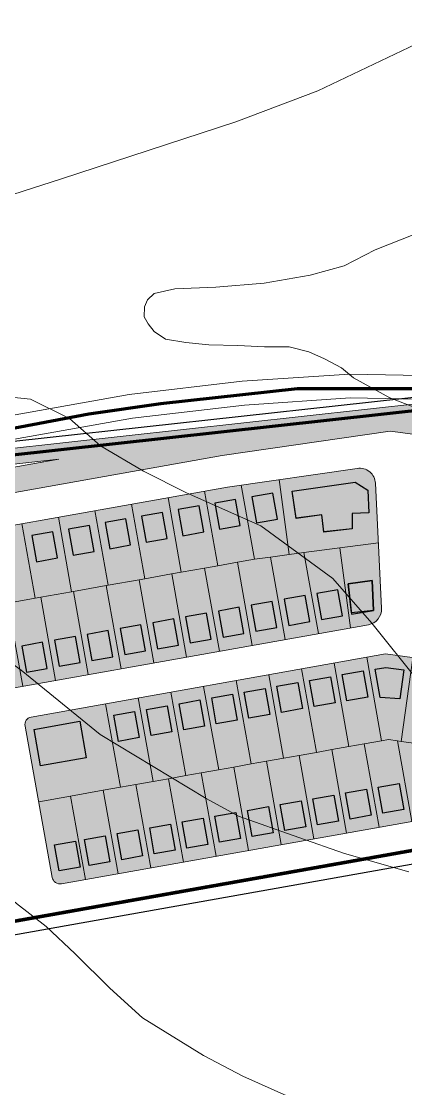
# Model space of a CAD drawing. Header units: metres. Extents: x 783184 to 1587399, y 282652 to 580595.
# Drawn here: x 785953.2 to 786098.1, y 289408.8 to 289811.7 of the extents above; entities that cross this region are included whole.
import ezdxf

# ---------------------------------------------------------------- set-up
doc = ezdxf.new("R2010")
doc.units = ezdxf.units.M
doc.header["$LTSCALE"] = 0.5
doc.linetypes.add('CACHE', pattern=[0.375, 0.25, -0.125])
for name, color, linetype in [('cladiri', 18, 'CONTINUOUS'), ('curbe  de nivelI', 7, 'CONTINUOUS'), ('drumuri extravilan', 7, 'CONTINUOUS'), ('institutii publice servicii', 20, 'CONTINUOUS'), ('Limita intravilan existent', 1, 'CONTINUOUS'), ('Limita intravilan propus', 5, 'CONTINUOUS'), ('locuinte si functiuni complementare', 51, 'CONTINUOUS'), ('proprietati extravilan', 7, 'CONTINUOUS'), ('spatii verzi', 90, 'CONTINUOUS'), ('strazi', 7, 'CONTINUOUS')]:
    doc.layers.add(name, color=color, linetype=linetype)
doc.layers.add('Limite proprietati', color=7, linetype='CONTINUOUS', lineweight=5)

msp = doc.modelspace()

# ---------------------------------------------------------------- hatches: boundary and pattern name
at = {"layer": 'cladiri', "linetype": 'ByBlock', "lineweight": 30}
h = msp.add_hatch(color=0, dxfattribs=at)
h.dxf.hatch_style = 1
h.paths.add_polyline_path([(786083.85911, 289634.7828), (786079.06664, 289637.81618), (786055.38521, 289634.40092), (786056.85318, 289624.22197), (786066.51964, 289625.39386), (786067.26947, 289619.06122), (786077.91195, 289620.12422), (786077.91195, 289625.94168), (786084.26956, 289626.24739)])
h = msp.add_hatch(color=0, dxfattribs=at)
h.dxf.hatch_style = 1
h.paths.add_polyline_path([(786048.05061, 289633.67444), (786040.17486, 289632.26993), (786041.9305, 289622.42525), (786049.80625, 289623.82976)])
h = msp.add_hatch(color=0, dxfattribs=at)
h.dxf.hatch_style = 1
h.paths.add_polyline_path([(786020.24716, 289628.80792), (786012.37142, 289627.40341), (786014.12706, 289617.55873), (786022.0028, 289618.96324)])
h = msp.add_hatch(color=0, dxfattribs=at)
h.dxf.hatch_style = 1
h.paths.add_polyline_path([(786034.02919, 289631.26876), (786026.15344, 289629.86425), (786027.90908, 289620.01957), (786035.78483, 289621.42408)])
h = msp.add_hatch(color=0, dxfattribs=at)
h.dxf.hatch_style = 1
h.paths.add_polyline_path([(786006.46324, 289626.35772), (785998.58749, 289624.95321), (786000.34313, 289615.10853), (786008.21888, 289616.51304)])
h = msp.add_hatch(color=0, dxfattribs=at)
h.dxf.hatch_style = 1
h.paths.add_polyline_path([(785978.89589, 289621.45451), (785971.02014, 289620.05), (785972.77578, 289610.20532), (785980.65153, 289611.60983)])
h = msp.add_hatch(color=0, dxfattribs=at)
h.dxf.hatch_style = 1
h.paths.add_polyline_path([(785992.68121, 289623.89688), (785984.80547, 289622.49237), (785986.56111, 289612.64769), (785994.43685, 289614.0522)])
h = msp.add_hatch(color=0, dxfattribs=at)
h.dxf.hatch_style = 1
h.paths.add_polyline_path([(785965.11431, 289618.99115), (785957.23857, 289617.58664), (785958.9942, 289607.74196), (785966.86995, 289609.14647)])
h = msp.add_hatch(color=0, dxfattribs=at)
h.dxf.hatch_style = 1
h.paths.add_polyline_path([(786085.50284, 289600.60048), (786076.42689, 289599.35948), (786077.71217, 289588.39534), (786086.04278, 289589.3719)])
h = msp.add_hatch(color=0, dxfattribs=at)
h.dxf.hatch_style = 1
h.paths.add_polyline_path([(786072.57881, 289597.15186), (786064.70307, 289595.74735), (786066.4587, 289585.90267), (786074.33445, 289587.30718)])
h = msp.add_hatch(color=0, dxfattribs=at)
h.dxf.hatch_style = 1
h.paths.add_polyline_path([(786047.77159, 289592.7281), (786039.89585, 289591.32359), (786041.65149, 289581.47891), (786049.52723, 289582.88342)])
h = msp.add_hatch(color=0, dxfattribs=at)
h.dxf.hatch_style = 1
h.paths.add_polyline_path([(786060.24761, 289594.95094), (786052.37187, 289593.54643), (786054.12751, 289583.70175), (786062.00325, 289585.10626)])
h = msp.add_hatch(color=0, dxfattribs=at)
h.dxf.hatch_style = 1
h.paths.add_polyline_path([(786023.03972, 289588.32166), (786015.16397, 289586.91715), (786016.91961, 289577.07247), (786024.79536, 289578.47698)])
h = msp.add_hatch(color=0, dxfattribs=at)
h.dxf.hatch_style = 1
h.paths.add_polyline_path([(786035.40011, 289590.52389), (786027.52437, 289589.11938), (786029.28001, 289579.2747), (786037.15575, 289580.67921)])
h = msp.add_hatch(color=0, dxfattribs=at)
h.dxf.hatch_style = 1
h.paths.add_polyline_path([(785998.31893, 289583.91719), (785990.44318, 289582.51268), (785992.19882, 289572.668), (786000.07456, 289574.07251)])
h = msp.add_hatch(color=0, dxfattribs=at)
h.dxf.hatch_style = 1
h.paths.add_polyline_path([(786010.67932, 289586.11942), (786002.80358, 289584.71491), (786004.55921, 289574.87023), (786012.43496, 289576.27474)])
h = msp.add_hatch(color=0, dxfattribs=at)
h.dxf.hatch_style = 1
h.paths.add_polyline_path([(785985.95853, 289581.71495), (785978.08279, 289580.31044), (785979.83842, 289570.46576), (785987.71417, 289571.87027)])
h = msp.add_hatch(color=0, dxfattribs=at)
h.dxf.hatch_style = 1
h.paths.add_polyline_path([(785961.23774, 289577.31048), (785953.36199, 289575.90597), (785955.11763, 289566.06129), (785962.99338, 289567.4658)])
h = msp.add_hatch(color=0, dxfattribs=at)
h.dxf.hatch_style = 1
h.paths.add_polyline_path([(785973.59813, 289579.51272), (785965.72239, 289578.10821), (785967.47803, 289568.26353), (785975.35377, 289569.66804)])
h = msp.add_hatch(color=0, dxfattribs=at)
h.dxf.hatch_style = 1
h.paths.add_polyline_path([(786097.50088, 289566.8931), (786090.61537, 289567.84156), (786086.63768, 289567.14004), (786088.52239, 289556.45346), (786095.99025, 289555.92643)])
h = msp.add_hatch(color=0, dxfattribs=at)
h.dxf.hatch_style = 1
h.paths.add_polyline_path([(786069.78436, 289564.30975), (786061.90838, 289562.90656), (786063.66237, 289553.06158), (786071.53835, 289554.46477)])
h = msp.add_hatch(color=0, dxfattribs=at)
h.dxf.hatch_style = 1
h.paths.add_polyline_path([(786082.09056, 289566.50233), (786074.21459, 289565.09914), (786075.96857, 289555.25416), (786083.84455, 289556.65735)])
h = msp.add_hatch(color=0, dxfattribs=at)
h.dxf.hatch_style = 1
h.paths.add_polyline_path([(786045.17196, 289559.92459), (786037.29598, 289558.5214), (786039.04997, 289548.67642), (786046.92595, 289550.07962)])
h = msp.add_hatch(color=0, dxfattribs=at)
h.dxf.hatch_style = 1
h.paths.add_polyline_path([(786057.47816, 289562.11717), (786049.60218, 289560.71398), (786051.35617, 289550.869), (786059.23215, 289552.2722)])
h = msp.add_hatch(color=0, dxfattribs=at)
h.dxf.hatch_style = 1
h.paths.add_polyline_path([(786020.55956, 289555.53943), (786012.68358, 289554.13624), (786014.43757, 289544.29127), (786022.31355, 289545.69446)])
h = msp.add_hatch(color=0, dxfattribs=at)
h.dxf.hatch_style = 1
h.paths.add_polyline_path([(786032.86576, 289557.73201), (786024.98978, 289556.32882), (786026.74377, 289546.48385), (786034.61975, 289547.88704)])
h = msp.add_hatch(color=0, dxfattribs=at)
h.dxf.hatch_style = 1
h.paths.add_polyline_path([(786008.25335, 289553.34685), (786000.37738, 289551.94366), (786002.13137, 289542.09869), (786010.00734, 289543.50188)])
h = msp.add_hatch(color=0, dxfattribs=at)
h.dxf.hatch_style = 1
h.paths.add_polyline_path([(785975.24733, 289547.49498), (785957.99561, 289544.45242), (785960.42935, 289530.65277), (785977.68107, 289533.69532)])
h = msp.add_hatch(color=0, dxfattribs=at)
h.dxf.hatch_style = 1
h.paths.add_polyline_path([(785995.94715, 289551.15428), (785988.07117, 289549.75108), (785989.82516, 289539.90611), (785997.70114, 289541.3093)])
h = msp.add_hatch(color=0, dxfattribs=at)
h.dxf.hatch_style = 1
h.paths.add_polyline_path([(786095.64772, 289524.03966), (786087.77174, 289522.63647), (786089.52573, 289512.7915), (786097.40171, 289514.19469)])
h = msp.add_hatch(color=0, dxfattribs=at)
h.dxf.hatch_style = 1
h.paths.add_polyline_path([(786071.01669, 289519.65137), (786063.14071, 289518.24818), (786064.8947, 289508.40321), (786072.77068, 289509.8064)])
h = msp.add_hatch(color=0, dxfattribs=at)
h.dxf.hatch_style = 1
h.paths.add_polyline_path([(786083.3229, 289521.84386), (786075.44692, 289520.44067), (786077.20091, 289510.59569), (786085.07689, 289511.99889)])
h = msp.add_hatch(color=0, dxfattribs=at)
h.dxf.hatch_style = 1
h.paths.add_polyline_path([(786046.40426, 289515.2664), (786038.52828, 289513.86321), (786040.28227, 289504.01824), (786048.15825, 289505.42143)])
h = msp.add_hatch(color=0, dxfattribs=at)
h.dxf.hatch_style = 1
h.paths.add_polyline_path([(786058.71047, 289517.45889), (786050.83449, 289516.0557), (786052.58848, 289506.21072), (786060.46446, 289507.61391)])
h = msp.add_hatch(color=0, dxfattribs=at)
h.dxf.hatch_style = 1
h.paths.add_polyline_path([(786034.09804, 289513.07391), (786026.22206, 289511.67072), (786027.97605, 289501.82575), (786035.85203, 289503.22894)])
h = msp.add_hatch(color=0, dxfattribs=at)
h.dxf.hatch_style = 1
h.paths.add_polyline_path([(786009.48562, 289508.68894), (786001.60964, 289507.28575), (786003.36363, 289497.44078), (786011.23961, 289498.84397)])
h = msp.add_hatch(color=0, dxfattribs=at)
h.dxf.hatch_style = 1
h.paths.add_polyline_path([(786021.79183, 289510.88143), (786013.91585, 289509.47824), (786015.66984, 289499.63326), (786023.54582, 289501.03645)])
h = msp.add_hatch(color=0, dxfattribs=at)
h.dxf.hatch_style = 1
h.paths.add_polyline_path([(785984.87385, 289504.30026), (785976.99787, 289502.89706), (785978.75186, 289493.05209), (785986.62784, 289494.45528)])
h = msp.add_hatch(color=0, dxfattribs=at)
h.dxf.hatch_style = 1
h.paths.add_polyline_path([(785997.17946, 289506.49614), (785989.30348, 289505.09294), (785991.05747, 289495.24797), (785998.93345, 289496.65116)])
h = msp.add_hatch(color=0, dxfattribs=at)
h.dxf.hatch_style = 1
h.paths.add_polyline_path([(785973.59567, 289502.29475), (785965.71969, 289500.89156), (785967.47368, 289491.04659), (785975.34966, 289492.44978)])
at = {"layer": 'institutii publice servicii', "linetype": 'ByBlock', "lineweight": 5}
for points in [[(786086.74041, 289637.34015, 0.442188105), (786079.89107, 289642.9868), (786050.4179, 289638.73628), (786054.17768, 289610.42017), (786059.78174, 289611.1645), (786073.30999, 289612.96131), (786087.83393, 289614.89036)], [(785985.0103, 289554.10337), (785956.92852, 289549.10008, 0.468632647), (785954.71494, 289545.64929), (785959.79321, 289517.0973), (785971.79168, 289519.23837), (785984.09729, 289521.43425), (785990.62374, 289522.59706), (785990.63219, 289522.59856)]]:
    msp.add_hatch(color=1, dxfattribs=at).paths.add_polyline_path(points)
at = {"layer": 'locuinte si functiuni complementare', "linetype": 'ByBlock', "lineweight": 5}
msp.add_hatch(color=51, dxfattribs=at).paths.add_polyline_path([(786050.4179, 289638.73628), (786030.90825, 289635.92266), (785885.42056, 289610.00466), (785825.30049, 289552.73882, 0.743310064), (785832.22141, 289539.07016), (785893.38134, 289549.96694), (786084.09877, 289583.9468, 0.377301904), (786089.03923, 289590.14569), (786087.83393, 289614.89036), (786073.30999, 289612.96131), (786059.78174, 289611.1645), (786054.17768, 289610.42017)])
h = msp.add_hatch(color=51, dxfattribs=at)
h.paths.add_polyline_path([(786241.04337, 289550.2197), (786215.61224, 289555.67078), (786090.52008, 289572.9019), (785985.0103, 289554.10337), (785990.63219, 289522.59856), (785996.40322, 289523.62838), (786002.92904, 289524.79468), (786008.70824, 289525.82755), (786015.23406, 289526.99386), (786021.0164, 289528.00912), (786027.54285, 289529.17193), (786033.31973, 289530.21776), (786039.84588, 289531.38232), (786045.62534, 289532.41364), (786052.15431, 289533.56238), (786057.93405, 289534.59215), (786064.46051, 289535.75496), (786070.23656, 289536.80539), (786076.76671, 289537.94754), (786082.54644, 289538.97731), (786089.07292, 289540.14012), (786091.61673, 289540.59335), (786095.0898, 289540.11494), (786096.48465, 289539.92281), (786108.937, 289538.20753), (786121.34986, 289536.49769), (786123.51525, 289536.19941), (786133.78246, 289534.78513), (786140.17612, 289533.90442), (786146.21507, 289533.07257), (786158.64767, 289531.36001), (786171.08027, 289529.64746), (786177.57385, 289528.75298), (786183.51288, 289527.9349), (786194.58415, 289526.40986), (786240.49417, 289534.58542, 0.808190831)])
h.paths.add_polyline_path([(786194.58415, 289526.40986), (786183.51288, 289527.9349), (786177.57385, 289528.75298), (786171.08027, 289529.64746), (786158.64767, 289531.36001), (786146.21507, 289533.07257), (786140.17612, 289533.90442), (786133.78246, 289534.78513), (786123.51525, 289536.19941), (786121.34986, 289536.49769), (786108.937, 289538.20753), (786096.48465, 289539.92281), (786095.0898, 289540.11494), (786091.61673, 289540.59335), (786089.07292, 289540.14012), (786082.54644, 289538.97731), (786076.76671, 289537.94754), (786070.23656, 289536.80539), (786064.46051, 289535.75496), (786057.93405, 289534.59215), (786052.15431, 289533.56238), (786045.62534, 289532.41364), (786039.84588, 289531.38232), (786033.31973, 289530.21776), (786027.54285, 289529.17193), (786021.0164, 289528.00912), (786015.23406, 289526.99386), (786008.70824, 289525.82755), (786002.92904, 289524.79468), (785996.40322, 289523.62838), (785990.62374, 289522.59706), (785984.09729, 289521.43425), (785971.79168, 289519.23837), (785959.79321, 289517.0973), (785964.8705, 289488.55078, 0.414177663), (785968.34912, 289486.1224)])
at = {"layer": 'spatii verzi', "linetype": 'ByBlock', "lineweight": 30}
h = msp.add_hatch(color=3, dxfattribs=at)
h.paths.add_polyline_path([(786092.33315, 289657.01822), (786238.17754, 289637.68718), (786352.52831, 289609.09352, -0.20098885), (786354.38536, 289607.70589), (786362.19179, 289594.45497), (786401.73073, 289584.70883), (786408.26202, 289564.50566, 0.814766821), (786411.5704, 289600.64259), (786358.03693, 289619.65098), (786242.26587, 289648.90601), (786105.37587, 289667.75601), (785923.18587, 289647.58601), (785850.11569, 289633.53384), (785730.2339, 289610.4793), (785590.1126, 289582.70689), (785543.31797, 289569.39109, 0.472528953), (785536.46058, 289547.7583), (785551.51961, 289524.99651, 0.446588527), (785560.36009, 289523.69395), (785631.90481, 289583.19343), (785661.50601, 289589.11561), (785871.86052, 289629.56901, -0.106668561), (785874.39112, 289629.51196), (785895.40102, 289624.48, 0.103207139), (785897.85083, 289624.40798), (786028.98863, 289647.76962)])
h.paths.add_polyline_path([(785967.37275, 289646.44122), (785889.20476, 289632.51414), (785883.22719, 289633.79159), (785924.08396, 289641.64878)], flags=16)
h.paths.add_polyline_path([(786438.08733, 289571.37166, -0.60346488), (786434.82658, 289575.56055), (786434.84444, 289575.60005), (786436.1394, 289581.74647), (786435.49507, 289588.29223), (786433.87641, 289593.95323, -0.57826152), (786437.49672, 289597.68632), (786467.77425, 289590.02513), (786474.80514, 289588.40385, -0.492983287), (786476.78099, 289584.07422), (786475.74944, 289582.13048), (786471.94003, 289580.13206), (786458.5386, 289575.02089)])

# ---------------------------------------------------------------- linework, layer by layer
at = {"layer": 'cladiri', "color": 0}
msp.add_lwpolyline([(786055.38521, 289634.40092), (786079.06664, 289637.81618), (786083.85911, 289634.7828), (786084.26956, 289626.24739), (786077.91195, 289625.94168), (786077.91195, 289620.12422), (786067.26947, 289619.06122), (786066.51964, 289625.39386), (786056.85318, 289624.22197)], close=True, dxfattribs=at)
at = {"layer": 'cladiri', "color": 0, "linetype": 'ByBlock', "lineweight": 30}
for points in [[(786055.38521, 289634.40092), (786079.06664, 289637.81618), (786083.85911, 289634.7828), (786084.26956, 289626.24739), (786077.91195, 289625.94168), (786077.91195, 289620.12422), (786067.2925, 289618.86678), (786066.50148, 289625.39165), (786056.88451, 289624.00473), (786055.38521, 289634.40092)], [(786040.17486, 289632.26993), (786041.9305, 289622.42525), (786049.80625, 289623.82976), (786048.05061, 289633.67444), (786040.17486, 289632.26993)], [(786012.37142, 289627.40341), (786014.12706, 289617.55873), (786022.0028, 289618.96324), (786020.24716, 289628.80792), (786012.37142, 289627.40341)], [(786026.15344, 289629.86425), (786027.90908, 289620.01957), (786035.78483, 289621.42408), (786034.02919, 289631.26876), (786026.15344, 289629.86425)], [(785998.58749, 289624.95321), (786000.34313, 289615.10853), (786008.21888, 289616.51304), (786006.46324, 289626.35772), (785998.58749, 289624.95321)], [(785971.02014, 289620.05), (785972.77578, 289610.20532), (785980.65153, 289611.60983), (785978.89589, 289621.45451), (785971.02014, 289620.05)], [(785984.80547, 289622.49237), (785986.56111, 289612.64769), (785994.43685, 289614.0522), (785992.68121, 289623.89688), (785984.80547, 289622.49237)], [(785957.23857, 289617.58664), (785958.9942, 289607.74196), (785966.86995, 289609.14647), (785965.11431, 289618.99115), (785957.23857, 289617.58664)], [(786076.42689, 289599.35948), (786085.50284, 289600.60048), (786086.04278, 289589.3719), (786077.71217, 289588.39534), (786076.42689, 289599.35948)], [(786064.70307, 289595.74735), (786066.4587, 289585.90267), (786074.33445, 289587.30718), (786072.57881, 289597.15186), (786064.70307, 289595.74735)], [(786039.89585, 289591.32359), (786041.65149, 289581.47891), (786049.52723, 289582.88342), (786047.77159, 289592.7281), (786039.89585, 289591.32359)], [(786052.37187, 289593.54643), (786054.12751, 289583.70175), (786062.00325, 289585.10626), (786060.24761, 289594.95094), (786052.37187, 289593.54643)], [(786015.16397, 289586.91715), (786016.91961, 289577.07247), (786024.79536, 289578.47698), (786023.03972, 289588.32166), (786015.16397, 289586.91715)], [(786027.52437, 289589.11938), (786029.28001, 289579.2747), (786037.15575, 289580.67921), (786035.40011, 289590.52389), (786027.52437, 289589.11938)], [(785990.44318, 289582.51268), (785992.19882, 289572.668), (786000.07456, 289574.07251), (785998.31893, 289583.91719), (785990.44318, 289582.51268)], [(786002.80358, 289584.71491), (786004.55921, 289574.87023), (786012.43496, 289576.27474), (786010.67932, 289586.11942), (786002.80358, 289584.71491)], [(785978.08279, 289580.31044), (785979.83842, 289570.46576), (785987.71417, 289571.87027), (785985.95853, 289581.71495), (785978.08279, 289580.31044)], [(785953.36199, 289575.90597), (785955.11763, 289566.06129), (785962.99338, 289567.4658), (785961.23774, 289577.31048), (785953.36199, 289575.90597)], [(785965.72239, 289578.10821), (785967.47803, 289568.26353), (785975.35377, 289569.66804), (785973.59813, 289579.51272), (785965.72239, 289578.10821)], [(786088.52239, 289556.45346), (786086.63768, 289567.14004), (786090.61537, 289567.84156), (786097.50088, 289566.8931), (786095.99025, 289555.92643), (786088.52239, 289556.45346)], [(786061.90838, 289562.90656), (786069.78436, 289564.30975), (786071.53835, 289554.46477), (786063.66237, 289553.06158), (786061.90838, 289562.90656)], [(786074.21459, 289565.09914), (786082.09056, 289566.50233), (786083.84455, 289556.65735), (786075.96857, 289555.25416), (786074.21459, 289565.09914)], [(786037.29598, 289558.5214), (786045.17196, 289559.92459), (786046.92595, 289550.07962), (786039.04997, 289548.67642), (786037.29598, 289558.5214)], [(786049.60218, 289560.71398), (786057.47816, 289562.11717), (786059.23215, 289552.2722), (786051.35617, 289550.869), (786049.60218, 289560.71398)], [(786012.68358, 289554.13624), (786020.55956, 289555.53943), (786022.31355, 289545.69446), (786014.43757, 289544.29127), (786012.68358, 289554.13624)], [(786024.98978, 289556.32882), (786032.86576, 289557.73201), (786034.61975, 289547.88704), (786026.74377, 289546.48385), (786024.98978, 289556.32882)], [(786000.37738, 289551.94366), (786008.25335, 289553.34685), (786010.00734, 289543.50188), (786002.13137, 289542.09869), (786000.37738, 289551.94366)], [(785957.97553, 289544.44888), (785975.24733, 289547.49498), (785977.68107, 289533.69532), (785960.43377, 289530.62771), (785957.99561, 289544.45242)], [(785988.07117, 289549.75108), (785995.94715, 289551.15428), (785997.70114, 289541.3093), (785989.82516, 289539.90611), (785988.07117, 289549.75108)], [(786087.77174, 289522.63647), (786095.64772, 289524.03966), (786097.40171, 289514.19469), (786089.52573, 289512.7915), (786087.77174, 289522.63647)], [(786063.14071, 289518.24818), (786071.01669, 289519.65137), (786072.77068, 289509.8064), (786064.8947, 289508.40321), (786063.14071, 289518.24818)], [(786075.44692, 289520.44067), (786083.3229, 289521.84386), (786085.07689, 289511.99889), (786077.20091, 289510.59569), (786075.44692, 289520.44067)], [(786038.52828, 289513.86321), (786046.40426, 289515.2664), (786048.15825, 289505.42143), (786040.28227, 289504.01824), (786038.52828, 289513.86321)], [(786050.83449, 289516.0557), (786058.71047, 289517.45889), (786060.46446, 289507.61391), (786052.58848, 289506.21072), (786050.83449, 289516.0557)], [(786026.22206, 289511.67072), (786034.09804, 289513.07391), (786035.85203, 289503.22894), (786027.97605, 289501.82575), (786026.22206, 289511.67072)], [(786001.60964, 289507.28575), (786009.48562, 289508.68894), (786011.23961, 289498.84397), (786003.36363, 289497.44078), (786001.60964, 289507.28575)], [(786013.91585, 289509.47824), (786021.79183, 289510.88143), (786023.54582, 289501.03645), (786015.66984, 289499.63326), (786013.91585, 289509.47824)], [(785976.99787, 289502.89706), (785984.87385, 289504.30026), (785986.62784, 289494.45528), (785978.75186, 289493.05209), (785976.99787, 289502.89706)], [(785989.30348, 289505.09294), (785997.17946, 289506.49614), (785998.93345, 289496.65116), (785991.05747, 289495.24797), (785989.30348, 289505.09294)], [(785965.71969, 289500.89156), (785973.59567, 289502.29475), (785975.34966, 289492.44978), (785967.47368, 289491.04659), (785965.71969, 289500.89156)]]:
    msp.add_lwpolyline(points, dxfattribs=at)
at = {"layer": 'cladiri'}
msp.add_lwpolyline([(786086.04278, 289589.3719), (786085.50284, 289600.60048), (786076.42689, 289599.35948), (786077.76495, 289587.94511)], close=True, dxfattribs=at)
at = {"layer": 'curbe  de nivelI', "color": 21, "lineweight": 5}
for points in [[(786109.92146, 289806.85799), (786065.02592, 289785.52548), (786034.11423, 289773.75585), (785968.40289, 289752.22018), (785913.20345, 289734.56573), (785864.62796, 289715.44003), (785842.54823, 289704.40598), (785823.41243, 289699.25675), (785813.10853, 289696.31436), (785806.48459, 289686.0159), (785816.78849, 289675.71744), (785833.71633, 289671.30384), (785866.09995, 289671.30384), (785897.01164, 289671.30384), (785934.54727, 289671.30384), (785956.627, 289669.09704), (785971.34688, 289661.741), (785983.12277, 289651.44255), (785999.31458, 289641.87971), (786015.50639, 289633.78806), (786043.4741, 289621.2828), (786070.70583, 289601.42151), (786085.42565, 289584.50264), (786103.08946, 289562.43455)], [(786100.97743, 289731.15658), (786086.67029, 289725.41653), (786074.97211, 289719.42799), (786062.13267, 289715.86338), (786044.72814, 289712.86907), (786026.53155, 289711.41317), (786011.12424, 289710.70025), (786003.27793, 289708.98924), (786000.85268, 289706.5653), (785999.71142, 289703.99878), (785999.56874, 289700.14897), (786000.99536, 289697.58245), (786003.27793, 289694.58817), (786007.55772, 289691.73645), (786015.26141, 289690.45319), (786023.96367, 289689.59768), (786034.80584, 289689.31251), (786044.93472, 289688.88476), (786054.20764, 289688.88476), (786061.62597, 289687.03116), (786067.47506, 289684.32206), (786073.89475, 289680.9), (786078.4599, 289677.1928), (786084.59429, 289673.77078), (786092.15529, 289669.63579), (786105.5237, 289664.44709)], [(785673.52275, 289688.39956), (785688.28639, 289675.92981), (785702.01037, 289667.82447), (785719.89314, 289659.92699), (785739.72245, 289653.75097), (785769.0418, 289650.42572), (785796.28181, 289645.64563), (785816.03603, 289640.4499), (785826.01705, 289636.70902), (785840.36486, 289629.64281), (785856.37612, 289622.78446), (785880.08118, 289614.47131), (785899.6274, 289605.11902), (785913.97515, 289595.14321), (785953.21228, 289566.76483), (785982.94752, 289542.44883), (786022.87178, 289518.34067), (786035.1402, 289511.69018), (786057.80554, 289503.58484), (786075.06441, 289497.5578), (786099.33929, 289490.60926)], [(785684.42916, 289598.08123), (785700.78837, 289589.346), (785727.14991, 289578.26709), (785750.45617, 289574.45941), (785770.17686, 289569.97981), (785784.29506, 289566.17216), (785804.688, 289556.31702), (785824.63277, 289551.61345), (785847.26672, 289548.02977), (785863.40184, 289543.55017), (785876.62364, 289536.83077), (785895.79065, 289523.73359), (785920.21738, 289503.79936), (785938.36937, 289490.13657), (785951.36709, 289478.71359), (785962.57202, 289469.97836), (785973.55282, 289459.67528), (785986.55053, 289446.68446), (785998.87594, 289435.48545), (786021.95812, 289421.37469), (786036.74862, 289413.53538), (786053.33191, 289406.14406)]]:
    msp.add_lwpolyline(points, dxfattribs=at)
at = {"layer": 'drumuri extravilan', "color": 30, "lineweight": 140}
msp.add_lwpolyline([(785520.95404, 289574.94165), (785762.76851, 289622.70724), (785978.72646, 289663.61211), (786005.79013, 289667.50226), (786057.38912, 289673.07698), (786108.36489, 289673.07698), (786198.63933, 289662.51823), (786432.34341, 289608.40375), (786569.96995, 289573.98309), (786762.41798, 289524.7635), (786838.57654, 289511.59727), (786874.05377, 289513.05983), (786914.02978, 289520.75505), (787035.66517, 289709.62948), (787221.00021, 290033.30275), (787365.64271, 290268.96432), (787686.81462, 290673.75185), (787709.16888, 290715.90292), (787721.92635, 290750.00594), (787908.66972, 291267.68261), (788122.99455, 291883.76464)], dxfattribs=at)
at = {"layer": 'Limita intravilan existent', "color": 0, "lineweight": 50}
for points in [[(786410.56, 289623.51), (786390.142, 289610.391), (786246.06, 289646.8), (786109.21, 289665.524), (785926.98, 289645.48), (785663.76, 289594.86)], [(785636.305, 289416.059), (786530.136, 289575.194)]]:
    msp.add_lwpolyline(points, dxfattribs=at)
at = {"layer": 'Limita intravilan propus', "color": 0, "lineweight": 50}
for points in [[(785636.305, 289416.059), (786530.136, 289575.194), (786461.673, 289592.359), (786482.65, 289604.92), (786940.97, 289879.88), (786980.11, 289761.76), (786877.2, 289645.88), (786946.05, 289576.15), (786939.655, 289562.755), (786942.807, 289560.592), (786948.209, 289556.805), (786945.429, 289552.84), (786935.796, 289541.724), (786924.032, 289531.721), (786902.357, 289518.66), (786903.839, 289513.751), (786909.918, 289498.677), (786911.652, 289493.281), (786911.266, 289486.343), (786907.749, 289477.551), (786900.523, 289463.531), (786880.722, 289429.855), (786867.858, 289408.753)], [(786410.56, 289623.51), (786390.142, 289610.391), (786246.06, 289646.8), (786109.21, 289665.524), (785926.98, 289645.48), (785663.76, 289594.86)]]:
    msp.add_lwpolyline(points, dxfattribs=at)
at = {"layer": 'Limita intravilan propus', "color": 1, "lineweight": 211}
for points in [[(785636.305, 289416.059), (786530.136, 289575.194), (786461.673, 289592.359), (786482.65, 289604.92), (786940.97, 289879.88), (786980.11, 289761.76), (786877.2, 289645.88), (786946.05, 289576.15), (786939.655, 289562.755), (786942.807, 289560.592), (786948.209, 289556.805), (786945.429, 289552.84), (786935.796, 289541.724), (786924.032, 289531.721), (786902.357, 289518.66), (786903.839, 289513.751), (786909.918, 289498.677), (786911.652, 289493.281), (786911.266, 289486.343), (786907.749, 289477.551), (786900.523, 289463.531), (786880.722, 289429.855), (786867.858, 289408.753)], [(785636.305, 289416.059), (786530.136, 289575.194), (786461.673, 289592.359), (786482.65, 289604.92), (786940.97, 289879.88), (786980.11, 289761.76), (786877.2, 289645.88), (786946.05, 289576.15), (786939.655, 289562.755), (786942.807, 289560.592), (786948.209, 289556.805), (786945.429, 289552.84), (786935.796, 289541.724), (786924.032, 289531.721), (786902.357, 289518.66), (786903.839, 289513.751), (786909.918, 289498.677), (786911.652, 289493.281), (786911.266, 289486.343), (786907.749, 289477.551), (786900.523, 289463.531), (786880.722, 289429.855), (786867.858, 289408.753)], [(786410.56, 289623.51), (786390.142, 289610.391), (786246.06, 289646.8), (786109.21, 289665.524), (785926.98, 289645.48), (785663.76, 289594.86)], [(786410.56, 289623.51), (786390.142, 289610.391), (786246.06, 289646.8), (786109.21, 289665.524), (785926.98, 289645.48), (785663.76, 289594.86)]]:
    msp.add_lwpolyline(points, dxfattribs=at)
at = {"layer": 'Limita intravilan propus', "color": 0, "lineweight": 25}
for points in [[(785634.3196, 289410.6269), (786554.00359, 289574.36469), (786474.60106, 289594.27244), (786485.21869, 289600.63026), (786938.1878, 289872.3801), (786974.45687, 289762.92425), (786870.35216, 289645.69897)], [(785634.3196, 289410.6269), (786554.00359, 289574.36469), (786474.60106, 289594.27244), (786485.21869, 289600.63026), (786938.1878, 289872.3801), (786974.45687, 289762.92425), (786870.35216, 289645.69897)], [(786697.29783, 289801.36765), (786407.92183, 289627.75805), (786389.26404, 289615.77003), (786247.01435, 289651.71601), (786109.27656, 289670.56148), (785926.23333, 289650.42803), (785662.79741, 289599.7665)], [(786697.29783, 289801.36765), (786407.92183, 289627.75805), (786389.26404, 289615.77003), (786247.01435, 289651.71601), (786109.27656, 289670.56148), (785926.23333, 289650.42803), (785662.79741, 289599.7665)]]:
    msp.add_lwpolyline(points, dxfattribs=at)
at = {"layer": 'Limite proprietati', "color": 0, "linetype": 'ByBlock', "lineweight": 5}
for points in [[(786041.09489, 289608.64357), (786036.11358, 289636.67336)], [(786054.17768, 289610.42017), (786050.4179, 289638.73628)], [(786027.32793, 289606.1909), (786022.30439, 289634.38992)], [(785999.76216, 289601.2788), (785994.73839, 289629.47916)], [(786013.54512, 289603.73446), (786008.52139, 289631.93454)], [(785972.19632, 289596.36717), (785967.17239, 289624.56839)], [(785985.9776, 289598.83218), (785980.95539, 289627.02378)], [(785958.41337, 289593.91152), (785953.38939, 289622.11301)], [(785948.16747, 289592.08596), (785958.41343, 289593.91117), (785960.52791, 289594.2879), (785972.19632, 289596.36717), (785972.88819, 289596.49078), (785985.24865, 289598.69266), (785985.97925, 289598.82293), (785997.60905, 289600.8949), (785999.76216, 289601.2788), (786009.89733, 289603.09713), (786013.5453, 289603.73342), (786022.32998, 289605.29858), (786027.32825, 289606.18911), (786034.69038, 289607.50081), (786041.11086, 289608.64642), (786047.1211, 289609.43669), (786054.17768, 289610.42017), (786059.78174, 289611.1645), (786073.30999, 289612.96131), (786087.83393, 289614.89036)], [(786073.30999, 289612.96131), (786077.32298, 289582.74734)], [(786047.1211, 289609.43669), (786052.66058, 289578.3455)], [(786059.78174, 289611.1645), (786065.24911, 289580.58839)], [(786022.32998, 289605.29858), (786027.91762, 289573.93708)], [(786034.69038, 289607.50081), (786040.27801, 289576.13931)], [(785997.60905, 289600.8949), (786003.19682, 289569.53261)], [(786009.96944, 289603.09713), (786015.55722, 289571.73484)], [(785972.88826, 289596.49043), (785978.48011, 289565.12887)], [(785985.24865, 289598.69266), (785990.83643, 289567.33038)], [(785948.16747, 289592.08596), (785953.75435, 289560.72351)], [(785960.5278, 289594.28854), (785966.11564, 289562.92591)], [(786083.45991, 289571.644), (786089.07172, 289540.14684)], [(786071.15371, 289569.45142), (786076.76272, 289537.96995)], [(786100.83177, 289571.48149), (786096.48465, 289539.92281)], [(786046.54131, 289565.06626), (786052.08639, 289533.55043)], [(786058.84751, 289567.25884), (786064.57306, 289535.77543)], [(786021.92891, 289560.6811), (786027.63036, 289529.18777)], [(786034.23511, 289562.87368), (786039.85433, 289531.38383)], [(785997.3165, 289556.29595), (786002.92904, 289524.79468)], [(786009.6227, 289558.48852), (786015.25095, 289526.99688)], [(785985.0103, 289554.10337), (785990.63187, 289522.60032)], [(785959.79321, 289517.0973), (785971.79168, 289519.23837), (785984.09729, 289521.43425), (785990.62374, 289522.59706), (785996.40322, 289523.62838), (786002.92904, 289524.79468), (786008.70824, 289525.82755), (786015.23406, 289526.99386), (786021.0164, 289528.00912), (786027.54285, 289529.17193), (786033.31973, 289530.21776), (786039.84588, 289531.38232), (786045.62534, 289532.41364), (786052.15431, 289533.56238), (786057.93405, 289534.59215), (786064.46051, 289535.75496), (786070.23656, 289536.80539), (786076.76671, 289537.94754), (786082.54644, 289538.97731), (786089.07292, 289540.14012), (786091.61673, 289540.59335), (786095.0898, 289540.11494), (786096.48465, 289539.92281), (786108.937, 289538.20753)], [(786095.0898, 289540.11494), (786100.46876, 289509.66641)], [(786070.24024, 289536.78473), (786075.82473, 289505.30074)], [(786082.54644, 289538.97731), (786088.10702, 289507.47936)], [(786045.62785, 289532.39957), (786051.24616, 289500.91478)], [(786057.93405, 289534.59215), (786063.54656, 289503.07496)], [(786021.0164, 289528.00912), (786026.63495, 289496.52302)], [(786033.322, 289530.205), (786038.93378, 289498.69197)], [(785996.40322, 289523.62838), (786002.026, 289492.11851)], [(786008.71079, 289525.81324), (786014.33161, 289494.31438)], [(785971.79168, 289519.23837), (785977.41251, 289487.73951)], [(785984.09729, 289521.43425), (785989.71812, 289489.93539)]]:
    msp.add_lwpolyline(points, dxfattribs=at)
at = {"layer": 'proprietati extravilan', "color": 0, "linetype": 'CACHE', "lineweight": 5}
msp.add_line((785203.97419, 289339.57093), (786529.77347, 289575.61225), dxfattribs=at)
at = {"layer": 'strazi', "color": 0, "lineweight": 20}
for points in [[(786917.81242, 289927.82388), (786917.96693, 289927.49459), (786927.89431, 289908.46894), (786436.27468, 289611.8268), (786352.24016, 289633.30428), (786277.11134, 289651.88246), (786241.7566, 289660.12141), (786185.34418, 289668.71894), (786142.48071, 289674.39656), (786110.76951, 289677.94827), (786077.00795, 289678.59714), (786036.54118, 289675.83944), (785993.84395, 289670.81069), (785869.04948, 289648.56981), (785054.15874, 289487.55602)], [(785055.90332, 289478.72673), (785870.71146, 289639.72419), (785995.16101, 289661.90361), (786037.37399, 289666.87532), (786077.22785, 289669.59125), (786110.18091, 289668.95792), (786141.38883, 289665.46258), (786184.07516, 289659.80842), (786240.05474, 289651.27686), (786275.0097, 289643.13107), (786350.0456, 289624.57587), (786588.82696, 289563.54832)], [(786358.03693, 289619.65098), (786242.26587, 289648.90601), (786105.37587, 289667.75601), (785923.18587, 289647.58601), (785850.11569, 289633.53384), (785730.2339, 289610.4793), (785590.1126, 289582.70689)]]:
    msp.add_lwpolyline(points, dxfattribs=at)
for points in [[(785661.50601, 289589.11561), (785871.86052, 289629.56901, -0.106668561), (785874.39112, 289629.51196), (785895.40102, 289624.48, 0.103207139), (785897.85083, 289624.40798), (786028.98863, 289647.76962), (786092.33315, 289657.01822), (786238.17754, 289637.68718), (786352.52831, 289609.09352, -0.20098885), (786354.38536, 289607.70589), (786381.4776, 289561.71853, 0.313376024), (786384.58862, 289560.28781), (786408.26202, 289564.50566, 0.814766821), (786411.5704, 289600.64259), (786358.03693, 289619.65098)], [(785885.42056, 289610.00466), (786030.90825, 289635.92266), (786079.89107, 289642.9868, -0.442188105), (786086.74041, 289637.34015), (786089.03923, 289590.14569, -0.377301904), (786084.09877, 289583.9468), (785893.38134, 289549.96694), (785832.22141, 289539.07016, -0.743310064), (785825.30049, 289552.73882), (785885.42056, 289610.00466)]]:
    msp.add_lwpolyline(points, format="xyb", dxfattribs=at)
msp.add_lwpolyline([(785889.20476, 289632.51414), (785967.37275, 289646.44122), (785924.08396, 289641.64878), (785883.22719, 289633.79159)], close=True, dxfattribs=at)
msp.add_lwpolyline([(785968.35109, 289486.12276), (785968.35109, 289486.12276, -0.414372949), (785964.8705, 289488.55078), (785954.71494, 289545.64929, -0.468632647), (785956.92852, 289549.10008), (786090.52008, 289572.9019), (786090.52008, 289572.9019), (786215.61224, 289555.67078), (786241.04337, 289550.2197, -0.808190831), (786240.49417, 289534.58542), (785968.35109, 289486.12276)], format="xyb", close=True, dxfattribs=at)

doc.saveas('drawing.dxf')
